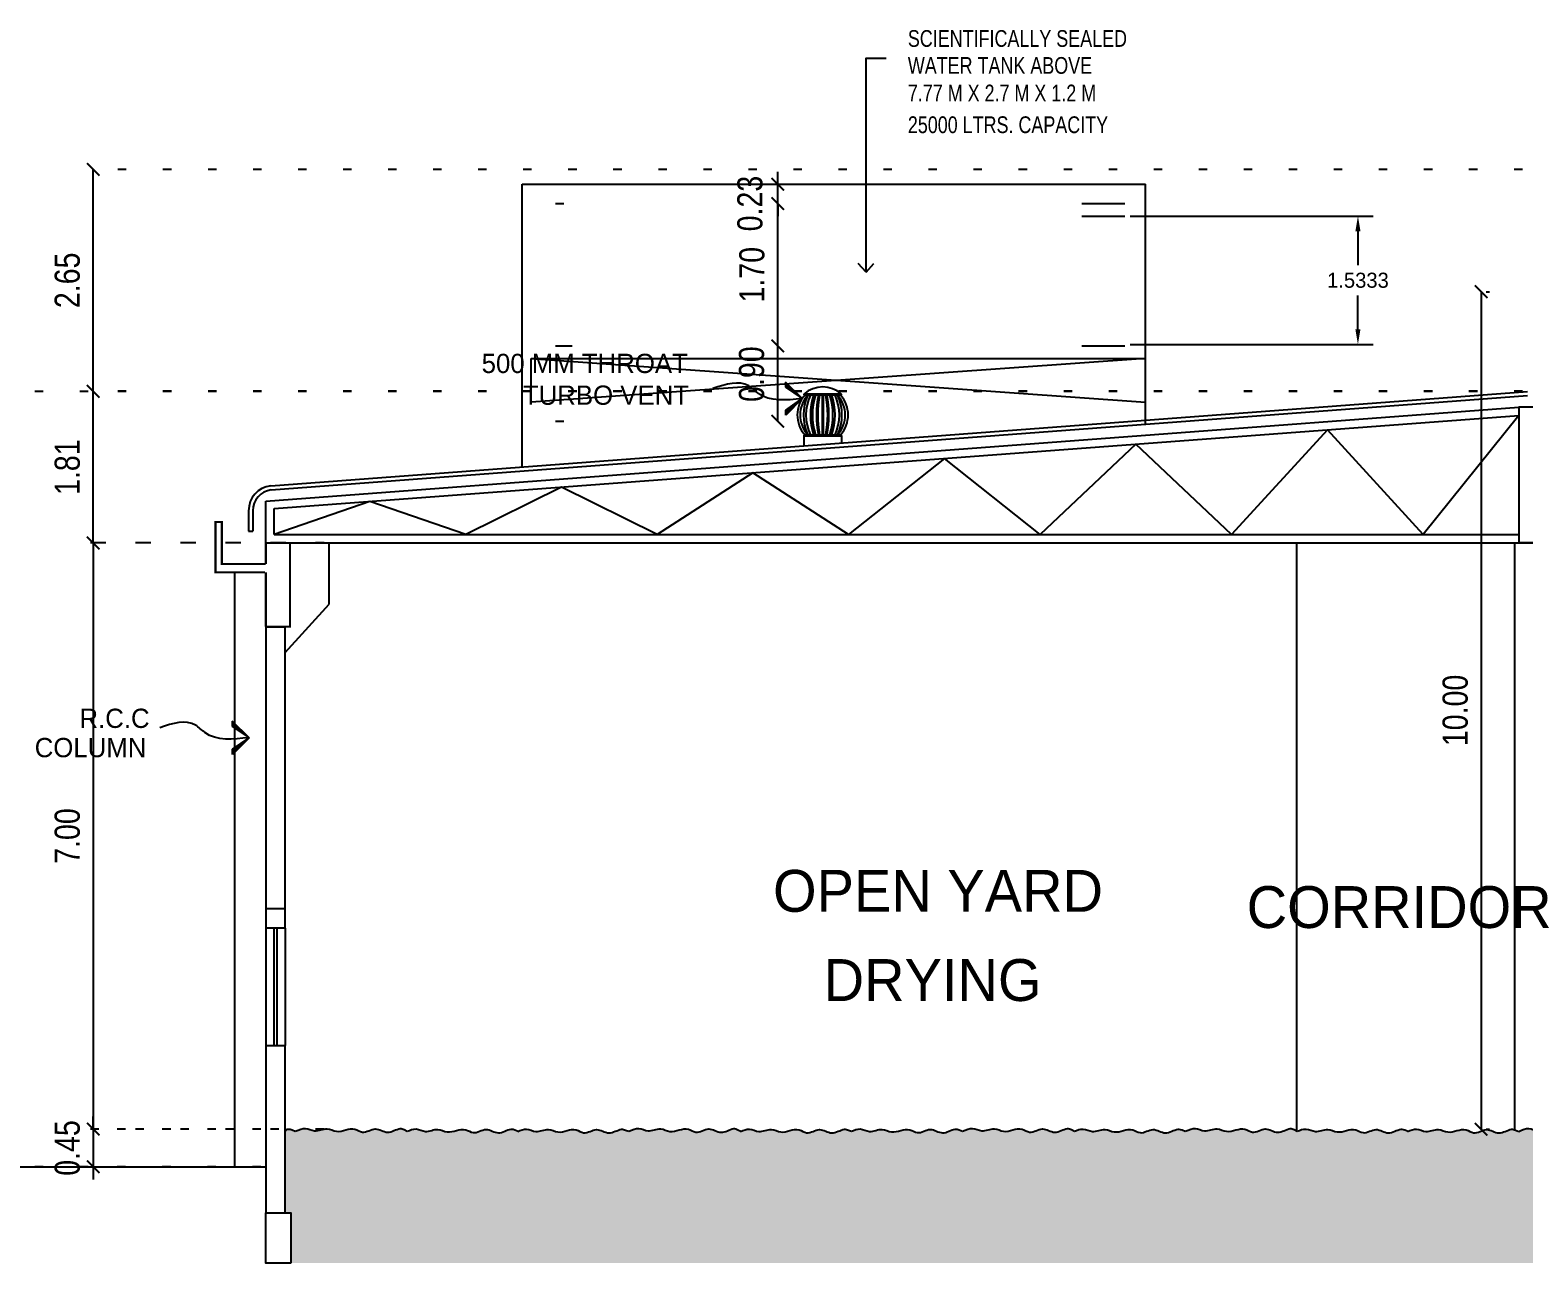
# Model space of a CAD drawing. Header units: metres. Extents: x 1422408 to 2267428, y 4130 to 80428.
# Drawn here: x 2267189.15 to 2267206.97, y 4288.99 to 4303.72 of the extents above; entities that cross this region are included whole.
import ezdxf

# ---------------------------------------------------------------- set-up
doc = ezdxf.new("R2010")
doc.units = ezdxf.units.M
doc.header["$LTSCALE"] = 3.5
doc.header["$MEASUREMENT"] = 0
doc.linetypes.add('DOT2', pattern=[0.125, 0, -0.125])
doc.linetypes.add('HIDDEN', pattern=[0.375, 0.25, -0.125])
doc.layers.get('0').update_dxf_attribs({"linetype": 'CONTINUOUS'})
doc.layers.get('DEFPOINTS').update_dxf_attribs({"linetype": 'CONTINUOUS'})
for name, color, linetype in [('ar', 12, 'CONTINUOUS'), ('BLK_1_ROOF_WATER_TANK_HT', 235, 'CONTINUOUS'), ('COL', 2, 'CONTINUOUS'), ('ED', 30, 'CONTINUOUS'), ('GD', 12, 'CONTINUOUS'), ('HAT', 15, 'CONTINUOUS'), ('ID', 3, 'CONTINUOUS'), ('TEXT', 4, 'CONTINUOUS'), ('WALL', 125, 'CONTINUOUS'), ('WIN', 8, 'CONTINUOUS')]:
    doc.layers.add(name, color=color, linetype=linetype)
doc.styles.add('ID', font='GOTHIC.TTF', dxfattribs={"width": 0.85})
doc.styles.add('S2', font='GOTHIC.TTF')
doc.styles.add('USA TEXT', font='GOTHIC.TTF')
doc.dimstyles.new('1-100-ID', dxfattribs={"dimtxt": 0.3, "dimasz": 0.15, "dimexe": 0.1, "dimexo": 0.06, "dimgap": 0.15, "dimtad": 1, "dimzin": 3, "dimdsep": 46, "dimtxsty": 'ID', "dimblk": 'ARCHTICK', "dimcen": 0, "dimclrd": 252, "dimclre": 252, "dimclrt": 3, "dimadec": 0, "dimazin": 0, "dimtfac": 1, "dimtix": 1, "dimtmove": 2, "dimatfit": 3, "dimldrblk": 'OPEN90', "dimfxl": 0, "dimtolj": 1, "dimtzin": 0, "dimarcsym": 0})
doc.dimstyles.get("Standard").update_dxf_attribs({"dimtxt": 0.18, "dimasz": 0.18, "dimexe": 0.18, "dimexo": 0.0625, "dimgap": 0.09, "dimtad": 0, "dimtih": 1, "dimtoh": 1, "dimdec": 4, "dimzin": 0, "dimdsep": 46, "dimtxsty": 'Standard', "dimcen": 0.09, "dimadec": 0, "dimazin": 0, "dimtfac": 1, "dimtdec": 4, "dimtofl": 0, "dimtmove": 0, "dimatfit": 3, "dimfxl": 1, "dimtolj": 1, "dimtzin": 0, "dimarcsym": 0})

# ---------------------------------------------------------------- blocks, each defined once
blk = doc.blocks.new('ar')
at = {"layer": 'ar'}
for points in [[(-239, 355), (-350, 356), (0, 0)], [(356, 350), (245, 351), (0, 0)]]:
    blk.add_hatch(color=205, dxfattribs=at).paths.add_polyline_path(points)
at = {"layer": 'ar', "color": 205}
for p, q in [((0, 0), (-350, 356)), ((-350, 356), (-239, 355)), ((-239, 355), (0, 0)), ((245, 351), (0, 0)), ((0, 0), (356, 350)), ((356, 350), (245, 351))]:
    blk.add_line(p, q, dxfattribs=at)
blk = doc.blocks.new('_ArchTick')
at = {"color": 0, "linetype": 'ByBlock', "const_width": 0.15}
blk.add_lwpolyline([(-0.5, -0.5), (0.5, 0.5)], dxfattribs=at)
blk = doc.blocks.new('*D216')
at = {"layer": 'DEFPOINTS', "color": 0, "transparency": 16777216}
for p in [(2267189.907, 4299.405), (2267207.025, 4299.405), (2267192.267, 4297.595)]:
    blk.add_point(p, dxfattribs=at)
at = {"layer": 'ED', "color": 252, "linetype": 'DOT2', "lineweight": -2, "transparency": 16777216}
for p, q in [((2267206.965, 4299.405), (2267189.807, 4299.405)), ((2267192.207, 4297.595), (2267189.807, 4297.595))]:
    blk.add_line(p, q, dxfattribs=at)
at = {"layer": 'ED', "color": 252, "lineweight": -2, "transparency": 16777216}
blk.add_line((2267189.907, 4297.595), (2267189.907, 4299.405), dxfattribs=at)
at = {"layer": 'ED', "color": 252, "lineweight": -2, "transparency": 16777216, "xscale": 0.15, "yscale": 0.15, "zscale": 0.15}
for p, rotation in [((2267189.907, 4299.405), 90), ((2267189.907, 4297.595), 270)]:
    blk.add_blockref('_ArchTick', p, dxfattribs=dict(at, rotation=rotation))
at = {"layer": 'ED', "color": 3, "transparency": 16777216, "insert": (2267189.599, 4298.5), "char_height": 0.3, "attachment_point": 5, "rotation": 90, "style": 'ID'}
blk.add_mtext('\\A1;1.81', dxfattribs=at)
blk = doc.blocks.new('_Open90')
at = {"color": 0, "linetype": 'ByBlock', "lineweight": -2}
for p, q in [((0, 0), (-1, 0)), ((-0.5, 0.5), (0, 0)), ((0, 0), (-0.5, -0.5))]:
    blk.add_line(p, q, dxfattribs=at)
blk = doc.blocks.new('*D217')
at = {"layer": 'DEFPOINTS', "color": 0, "transparency": 16777216}
for p in [(2267189.907, 4299.405), (2267187.967, 4290.145), (2267189.907, 4290.145)]:
    blk.add_point(p, dxfattribs=at)
at = {"layer": 'ED', "color": 252, "linetype": 'DOT2', "lineweight": -2, "transparency": 16777216}
for p, q in [((2267189.847, 4299.405), (2267187.867, 4299.405)), ((2267189.847, 4290.145), (2267187.867, 4290.145))]:
    blk.add_line(p, q, dxfattribs=at)
at = {"layer": 'ED', "color": 252, "lineweight": -2, "transparency": 16777216}
blk.add_line((2267187.967, 4299.405), (2267187.967, 4290.145), dxfattribs=at)
at = {"layer": 'ED', "color": 252, "lineweight": -2, "transparency": 16777216, "xscale": 0.15, "yscale": 0.15, "zscale": 0.15}
for p, rotation in [((2267187.967, 4299.405), 90), ((2267187.967, 4290.145), 270)]:
    blk.add_blockref('_ArchTick', p, dxfattribs=dict(at, rotation=rotation))
at = {"layer": 'ED', "color": 3, "transparency": 16777216, "insert": (2267187.66, 4294.775), "char_height": 0.3, "attachment_point": 5, "rotation": 90, "style": 'ID'}
blk.add_mtext('\\A1;9.26', dxfattribs=at)
blk = doc.blocks.new('*D212')
at = {"layer": 'DEFPOINTS', "color": 0, "transparency": 16777216}
for p in [(2267189.907, 4302.056), (2267207.025, 4302.056), (2267207.025, 4299.406)]:
    blk.add_point(p, dxfattribs=at)
at = {"layer": 'ED', "color": 252, "linetype": 'DOT2', "lineweight": -2, "transparency": 16777216}
for p, q in [((2267206.965, 4302.056), (2267189.807, 4302.056)), ((2267206.965, 4299.406), (2267189.807, 4299.406))]:
    blk.add_line(p, q, dxfattribs=at)
at = {"layer": 'ED', "color": 252, "lineweight": -2, "transparency": 16777216}
blk.add_line((2267189.907, 4299.406), (2267189.907, 4302.056), dxfattribs=at)
at = {"layer": 'ED', "color": 252, "lineweight": -2, "transparency": 16777216, "xscale": 0.15, "yscale": 0.15, "zscale": 0.15}
for p, rotation in [((2267189.907, 4302.056), 90), ((2267189.907, 4299.406), 270)]:
    blk.add_blockref('_ArchTick', p, dxfattribs=dict(at, rotation=rotation))
at = {"layer": 'ED', "color": 3, "transparency": 16777216, "insert": (2267189.599, 4300.731), "char_height": 0.3, "attachment_point": 5, "rotation": 90, "style": 'ID'}
blk.add_mtext('\\A1;2.65', dxfattribs=at)
blk = doc.blocks.new('*D213')
at = {"layer": 'DEFPOINTS', "color": 0, "transparency": 16777216}
for p in [(2267192.722, 4297.595), (2267189.907, 4290.595), (2267192.722, 4290.595)]:
    blk.add_point(p, dxfattribs=at)
at = {"layer": 'ED', "color": 252, "linetype": 'DOT2', "lineweight": -2, "transparency": 16777216}
for p, q in [((2267192.662, 4297.595), (2267189.807, 4297.595)), ((2267192.662, 4290.595), (2267189.807, 4290.595))]:
    blk.add_line(p, q, dxfattribs=at)
at = {"layer": 'ED', "color": 252, "lineweight": -2, "transparency": 16777216}
blk.add_line((2267189.907, 4297.595), (2267189.907, 4290.595), dxfattribs=at)
at = {"layer": 'ED', "color": 252, "lineweight": -2, "transparency": 16777216, "xscale": 0.15, "yscale": 0.15, "zscale": 0.15}
for p, rotation in [((2267189.907, 4297.595), 90), ((2267189.907, 4290.595), 270)]:
    blk.add_blockref('_ArchTick', p, dxfattribs=dict(at, rotation=rotation))
at = {"layer": 'ED', "color": 3, "transparency": 16777216, "insert": (2267189.599, 4294.095), "char_height": 0.3, "attachment_point": 5, "rotation": 90, "style": 'ID'}
blk.add_mtext('\\A1;7.00', dxfattribs=at)
blk = doc.blocks.new('*D214')
at = {"layer": 'DEFPOINTS', "color": 0, "transparency": 16777216}
for p in [(2267191.967, 4290.595), (2267189.907, 4290.145), (2267191.967, 4290.145)]:
    blk.add_point(p, dxfattribs=at)
at = {"layer": 'ED', "color": 252, "linetype": 'DOT2', "lineweight": -2, "transparency": 16777216}
for p, q in [((2267191.907, 4290.595), (2267189.807, 4290.595)), ((2267191.907, 4290.145), (2267189.807, 4290.145))]:
    blk.add_line(p, q, dxfattribs=at)
at = {"layer": 'ED', "color": 252, "lineweight": -2, "transparency": 16777216}
for p, q in [((2267189.907, 4290.595), (2267189.907, 4290.745)), ((2267189.907, 4290.595), (2267189.907, 4290.145)), ((2267189.907, 4290.145), (2267189.907, 4289.995))]:
    blk.add_line(p, q, dxfattribs=at)
at = {"layer": 'ED', "color": 252, "lineweight": -2, "transparency": 16777216, "xscale": 0.15, "yscale": 0.15, "zscale": 0.15}
for p, rotation in [((2267189.907, 4290.595), 270), ((2267189.907, 4290.145), 90)]:
    blk.add_blockref('_ArchTick', p, dxfattribs=dict(at, rotation=rotation))
at = {"layer": 'ED', "color": 3, "transparency": 16777216, "insert": (2267189.599, 4290.37), "char_height": 0.3, "attachment_point": 5, "rotation": 90, "style": 'ID'}
blk.add_mtext('\\A1;0.45', dxfattribs=at)
blk = doc.blocks.new('*D215')
at = {"layer": 'DEFPOINTS', "color": 0, "transparency": 16777216}
for p in [(2267206.472, 4300.595), (2267206.472, 4290.595), (2267206.472, 4290.595)]:
    blk.add_point(p, dxfattribs=at)
at = {"layer": 'ED', "color": 252, "lineweight": -2, "transparency": 16777216}
blk.add_line((2267206.472, 4300.595), (2267206.472, 4290.595), dxfattribs=at)
at = {"layer": 'ED', "color": 252, "linetype": 'DOT2', "lineweight": -2, "transparency": 16777216}
for p, q in [((2267206.532, 4300.595), (2267206.572, 4300.595)), ((2267206.532, 4290.595), (2267206.572, 4290.595))]:
    blk.add_line(p, q, dxfattribs=at)
at = {"layer": 'ED', "color": 252, "lineweight": -2, "transparency": 16777216, "xscale": 0.15, "yscale": 0.15, "zscale": 0.15}
for p, rotation in [((2267206.472, 4300.595), 90), ((2267206.472, 4290.595), 270)]:
    blk.add_blockref('_ArchTick', p, dxfattribs=dict(at, rotation=rotation))
at = {"layer": 'ED', "color": 3, "transparency": 16777216, "insert": (2267206.164, 4295.595), "char_height": 0.3, "attachment_point": 5, "rotation": 90, "style": 'ID'}
blk.add_mtext('\\A1;10.00', dxfattribs=at)
blk = doc.blocks.new('*D354')
at = {"layer": 'DEFPOINTS', "color": 0, "ltscale": 400, "transparency": 16777216}
for p in [(2267195.365, 4299.948), (2267198.078, 4299.948), (2267195.365, 4299.048)]:
    blk.add_point(p, dxfattribs=at)
at = {"layer": 'ID', "color": 252, "linetype": 'DOT2', "lineweight": -2, "ltscale": 400, "transparency": 16777216}
for p, q in [((2267195.425, 4299.948), (2267198.178, 4299.948)), ((2267195.425, 4299.048), (2267198.178, 4299.048))]:
    blk.add_line(p, q, dxfattribs=at)
at = {"layer": 'ID', "color": 252, "lineweight": -2, "ltscale": 400, "transparency": 16777216}
blk.add_line((2267198.078, 4299.048), (2267198.078, 4299.948), dxfattribs=at)
at = {"layer": 'ID', "color": 252, "lineweight": -2, "ltscale": 400, "transparency": 16777216, "xscale": 0.15, "yscale": 0.15, "zscale": 0.15}
for p, rotation in [((2267198.078, 4299.948), 90), ((2267198.078, 4299.048), 270)]:
    blk.add_blockref('_ArchTick', p, dxfattribs=dict(at, rotation=rotation))
at = {"layer": 'ID', "color": 3, "ltscale": 400, "transparency": 16777216, "insert": (2267197.766, 4299.611), "char_height": 0.3, "attachment_point": 5, "rotation": 90, "style": 'ID'}
blk.add_mtext('\\A1;0.90', dxfattribs=at)
blk = doc.blocks.new('*D355')
at = {"layer": 'DEFPOINTS', "color": 0, "ltscale": 400, "transparency": 16777216}
for p in [(2267195.365, 4301.648), (2267198.078, 4301.648), (2267195.465, 4299.948)]:
    blk.add_point(p, dxfattribs=at)
at = {"layer": 'ID', "color": 252, "linetype": 'DOT2', "lineweight": -2, "ltscale": 400, "transparency": 16777216}
for p, q in [((2267195.425, 4301.648), (2267198.178, 4301.648)), ((2267195.525, 4299.948), (2267198.178, 4299.948))]:
    blk.add_line(p, q, dxfattribs=at)
at = {"layer": 'ID', "color": 252, "lineweight": -2, "ltscale": 400, "transparency": 16777216}
blk.add_line((2267198.078, 4299.948), (2267198.078, 4301.648), dxfattribs=at)
at = {"layer": 'ID', "color": 252, "lineweight": -2, "ltscale": 400, "transparency": 16777216, "xscale": 0.15, "yscale": 0.15, "zscale": 0.15}
for p, rotation in [((2267198.078, 4301.648), 90), ((2267198.078, 4299.948), 270)]:
    blk.add_blockref('_ArchTick', p, dxfattribs=dict(at, rotation=rotation))
at = {"layer": 'ID', "color": 3, "ltscale": 400, "transparency": 16777216, "insert": (2267197.77, 4300.798), "char_height": 0.3, "attachment_point": 5, "rotation": 90, "style": 'ID'}
blk.add_mtext('\\A1;1.70', dxfattribs=at)
blk = doc.blocks.new('*D356')
at = {"layer": 'DEFPOINTS', "color": 0, "ltscale": 400, "transparency": 16777216}
for p in [(2267195.365, 4301.878), (2267198.078, 4301.878), (2267195.365, 4301.648)]:
    blk.add_point(p, dxfattribs=at)
at = {"layer": 'ID', "color": 252, "lineweight": -2, "ltscale": 400, "transparency": 16777216}
for p, q in [((2267198.078, 4301.878), (2267198.078, 4302.028)), ((2267198.078, 4301.648), (2267198.078, 4301.878)), ((2267198.078, 4301.648), (2267198.078, 4301.498))]:
    blk.add_line(p, q, dxfattribs=at)
at = {"layer": 'ID', "color": 252, "linetype": 'DOT2', "lineweight": -2, "ltscale": 400, "transparency": 16777216}
for p, q in [((2267195.425, 4301.878), (2267198.178, 4301.878)), ((2267195.425, 4301.648), (2267198.178, 4301.648))]:
    blk.add_line(p, q, dxfattribs=at)
at = {"layer": 'ID', "color": 252, "lineweight": -2, "ltscale": 400, "transparency": 16777216, "xscale": 0.15, "yscale": 0.15, "zscale": 0.15}
for p, rotation in [((2267198.078, 4301.878), 270), ((2267198.078, 4301.648), 90)]:
    blk.add_blockref('_ArchTick', p, dxfattribs=dict(at, rotation=rotation))
at = {"layer": 'ID', "color": 3, "ltscale": 400, "transparency": 16777216, "insert": (2267197.747, 4301.648), "char_height": 0.3, "attachment_point": 5, "rotation": 90, "style": 'ID'}
blk.add_mtext('\\A1;0.23', dxfattribs=at)
blk = doc.blocks.new('*D357')
at = {"layer": 'BLK_1_ROOF_WATER_TANK_HT', "color": 0, "lineweight": -2, "transparency": 16777216}
for p, q in [((2267202.284, 4301.498), (2267205.182, 4301.498)), ((2267205.002, 4301.318), (2267205.002, 4300.911)), ((2267205.002, 4300.145), (2267205.002, 4300.551)), ((2267202.284, 4299.965), (2267205.182, 4299.965))]:
    blk.add_line(p, q, dxfattribs=at)
at = {"layer": 'BLK_1_ROOF_WATER_TANK_HT', "color": 0, "transparency": 16777216}
for points in [[(2267204.972, 4301.318), (2267205.032, 4301.318), (2267205.002, 4301.498)], [(2267204.972, 4300.145), (2267205.032, 4300.145), (2267205.002, 4299.965)]]:
    blk.add_solid(points, dxfattribs=at)
at = {"layer": 'DEFPOINTS', "color": 0, "transparency": 16777216}
for p in [(2267202.221, 4301.498), (2267205.002, 4301.498), (2267202.221, 4299.965)]:
    blk.add_point(p, dxfattribs=at)
at = {"layer": 'BLK_1_ROOF_WATER_TANK_HT', "color": 0, "transparency": 16777216, "insert": (2267205.002, 4300.731), "char_height": 0.18, "attachment_point": 5}
blk.add_mtext('\\A1;1.5333', dxfattribs=at)

msp = doc.modelspace()

# ---------------------------------------------------------------- hatches: boundary and pattern name
at = {"layer": 'HAT'}
h = msp.add_hatch(dxfattribs=at)
h.set_pattern_fill('AR-SAND', color=256, scale=0.15, style=0)
h.set_pattern_definition([(37.5, (2261445.89433, 1765.4592), (-0.009449004, 0.289023565), [0, -0.228, 0, -0.255, 0, -0.24375]), (7.5, (2261445.89433, 1765.4592), (0.265466506, 0.42332191), [0, -0.123, 0, -0.2055, 0, -0.07875]), (327.5, (2261445.70983, 1765.4592), (0.467121279, 0.000848858), [0, -0.075, 0, -0.27, 0, -0.3525]), (317.5, (2261445.70983, 1765.4592), (0.45091899, 0.131651335), [0, -0.0375, 0, -0.177, 0, -0.2025])])
edge = h.paths.add_edge_path()
edge.add_spline(control_points=[(2267213.32547, 4290.55062), (2267213.27733, 4290.5531), (2267213.17858, 4290.63091), (2267213.04627, 4290.52032), (2267212.89791, 4290.63026), (2267212.75116, 4290.52391), (2267212.5952, 4290.61812), (2267212.46887, 4290.54036), (2267212.34667, 4290.61561), (2267212.27475, 4290.58282), (2267212.23925, 4290.56905)], knot_values=[0, 0, 0, 0, 5.80320382, 11.95612259, 15.55375464, 24.23161998, 28.66485383, 34.62809474, 39.03090629, 43.32409747, 43.32409747, 43.32409747, 43.32409747], degree=3, periodic=0)
edge.add_spline(control_points=[(2267212.24024, 4290.56958), (2267212.18151, 4290.60296), (2267212.11892, 4290.60388), (2267212.00704, 4290.51894), (2267211.85764, 4290.6387), (2267211.7245, 4290.52741), (2267211.57614, 4290.63736), (2267211.4294, 4290.53101), (2267211.27343, 4290.62521), (2267211.14711, 4290.54745), (2267211.02491, 4290.62271), (2267210.95299, 4290.58992), (2267210.90315, 4290.56958)], knot_values=[0, 0, 0, 0, 1.4771223, 7.51787974, 13.41813354, 19.57105231, 23.16868436, 31.8465497, 36.27978356, 42.24302446, 46.64583601, 50.93902719, 50.93902719, 50.93902719, 50.93902719], degree=3, periodic=0)
edge.add_spline(control_points=[(2267210.90315, 4290.56958), (2267210.84215, 4290.59587), (2267210.77957, 4290.59679), (2267210.66769, 4290.51185), (2267210.51829, 4290.6316), (2267210.38515, 4290.52032), (2267210.23679, 4290.63026), (2267210.09005, 4290.52391), (2267209.93408, 4290.61812), (2267209.80776, 4290.54036), (2267209.68556, 4290.61561), (2267209.61364, 4290.58282), (2267209.57813, 4290.56905)], knot_values=[0, 0, 0, 0, 1.4771223, 7.51787974, 13.41813354, 19.57105231, 23.16868436, 31.8465497, 36.27978356, 42.24302446, 46.64583601, 50.93902719, 50.93902719, 50.93902719, 50.93902719], degree=3, periodic=0)
edge.add_spline(control_points=[(2267209.57931, 4290.56852), (2267209.57892, 4290.5687), (2267209.57852, 4290.56887), (2267209.57813, 4290.56905)], knot_values=[50.9291004, 50.9291004, 50.9291004, 50.9291004, 50.93902719, 50.93902719, 50.93902719, 50.93902719], degree=3, periodic=0)
edge.add_spline(control_points=[(2267209.57813, 4290.56905), (2267209.52042, 4290.59481), (2267209.45791, 4290.59567), (2267209.34612, 4290.51079), (2267209.19672, 4290.63054), (2267209.06358, 4290.51926), (2267208.91522, 4290.6292), (2267208.76848, 4290.52285), (2267208.61251, 4290.61706), (2267208.48619, 4290.5393), (2267208.36398, 4290.61455), (2267208.29206, 4290.58176), (2267208.25656, 4290.56799)], knot_values=[0, 0, 0, 0, 1.4671955, 7.50795294, 13.40820674, 19.56112551, 23.15875756, 31.8366229, 36.26985676, 42.23309766, 46.63590921, 50.9291004, 50.9291004, 50.9291004, 50.9291004], degree=3, periodic=0)
edge.add_spline(control_points=[(2267208.25755, 4290.56852), (2267208.19882, 4290.6019), (2267208.13623, 4290.60282), (2267208.02435, 4290.51788), (2267207.87495, 4290.63764), (2267207.74182, 4290.52635), (2267207.6133, 4290.62159), (2267207.52858, 4290.58344), (2267207.47556, 4290.57209)], knot_values=[21.55769745, 21.55769745, 21.55769745, 21.55769745, 23.03481975, 29.07557719, 34.97583099, 41.12874976, 44.72638181, 50.93902719, 50.93902719, 50.93902719, 50.93902719], degree=3, periodic=0)
edge.add_spline(control_points=[(2267207.47556, 4290.57209), (2267207.45452, 4290.56759), (2267207.39591, 4290.56063), (2267207.29075, 4290.62415), (2267207.16442, 4290.54639), (2267207.04222, 4290.62165), (2267206.9703, 4290.58886), (2267206.92047, 4290.56852)], knot_values=[0, 0, 0, 0, 2.46521995, 6.89845381, 12.86169472, 17.26450627, 21.55769745, 21.55769745, 21.55769745, 21.55769745], degree=3, periodic=0)
edge.add_spline(control_points=[(2267206.92047, 4290.56852), (2267206.8989, 4290.57781), (2267206.88343, 4290.58384), (2267206.87188, 4290.58768)], knot_values=[50.41689346, 50.41689346, 50.41689346, 50.41689346, 50.93902719, 50.93902719, 50.93902719, 50.93902719], degree=3, periodic=0)
edge.add_spline(control_points=[(2267206.87188, 4290.58768), (2267206.85077, 4290.5947), (2267206.79253, 4290.59242), (2267206.685, 4290.51079), (2267206.5356, 4290.63054), (2267206.40246, 4290.51926), (2267206.2541, 4290.6292), (2267206.10736, 4290.52285), (2267205.95139, 4290.61706), (2267205.82507, 4290.5393), (2267205.70287, 4290.61455), (2267205.63095, 4290.58176), (2267205.59544, 4290.56799)], knot_values=[0, 0, 0, 0, 0.95498857, 6.995746, 12.8959998, 19.04891858, 22.64655063, 31.32441596, 35.75764982, 41.72089072, 46.12370227, 50.41689346, 50.41689346, 50.41689346, 50.41689346], degree=3, periodic=0)
edge.add_spline(control_points=[(2267205.59953, 4290.56958), (2267205.5408, 4290.59587), (2267205.47822, 4290.59679), (2267205.36634, 4290.51185), (2267205.21694, 4290.6316), (2267205.0838, 4290.52032), (2267204.93544, 4290.63026), (2267204.7887, 4290.52391), (2267204.63273, 4290.61812), (2267204.50641, 4290.54036), (2267204.3842, 4290.61561), (2267204.31229, 4290.58282), (2267204.27678, 4290.56905)], knot_values=[0, 0, 0, 0, 1.4771223, 7.51787974, 13.41813354, 19.57105231, 23.16868436, 31.8465497, 36.27978356, 42.24302446, 46.64583601, 50.93902719, 50.93902719, 50.93902719, 50.93902719], degree=3, periodic=0)
edge.add_line((2267204.27035, 4290.56657), (2267204.27035, 4290.57376))
edge.add_spline(control_points=[(2267204.27035, 4290.57376), (2267204.21797, 4290.60297), (2267204.15592, 4290.60348), (2267204.04458, 4290.51894), (2267203.89517, 4290.6387), (2267203.76204, 4290.52741), (2267203.61367, 4290.63736), (2267203.46693, 4290.53101), (2267203.31097, 4290.62521), (2267203.18464, 4290.54745), (2267203.06244, 4290.62271), (2267202.99052, 4290.58992), (2267202.94069, 4290.56958)], knot_values=[0, 0, 0, 0, 1.41272715, 7.45348459, 13.35373839, 19.50665716, 23.10428921, 31.78215454, 36.2153884, 42.17862931, 46.58144085, 50.87463204, 50.87463204, 50.87463204, 50.87463204], degree=3, periodic=0)
edge.add_spline(control_points=[(2267202.94069, 4290.56958), (2267202.87969, 4290.59587), (2267202.8171, 4290.59679), (2267202.70522, 4290.51185), (2267202.55582, 4290.6316), (2267202.42269, 4290.52032), (2267202.27432, 4290.63026), (2267202.12758, 4290.52391), (2267201.97162, 4290.61812), (2267201.84529, 4290.54036), (2267201.72309, 4290.61561), (2267201.65117, 4290.58282), (2267201.61567, 4290.56905)], knot_values=[0, 0, 0, 0, 1.4771223, 7.51787974, 13.41813354, 19.57105231, 23.16868436, 31.8465497, 36.27978356, 42.24302446, 46.64583601, 50.93902719, 50.93902719, 50.93902719, 50.93902719], degree=3, periodic=0)
edge.add_spline(control_points=[(2267201.61803, 4290.57012), (2267201.5593, 4290.60349), (2267201.49671, 4290.60442), (2267201.38484, 4290.51948), (2267201.23543, 4290.63923), (2267201.1023, 4290.52795), (2267200.95393, 4290.63789), (2267200.80719, 4290.53154), (2267200.65123, 4290.62574), (2267200.5249, 4290.54799), (2267200.4027, 4290.62324), (2267200.33078, 4290.59045), (2267200.28095, 4290.57012)], knot_values=[0, 0, 0, 0, 1.4771223, 7.51787974, 13.41813354, 19.57105231, 23.16868436, 31.8465497, 36.27978356, 42.24302446, 46.64583601, 50.93902719, 50.93902719, 50.93902719, 50.93902719], degree=3, periodic=0)
edge.add_spline(control_points=[(2267200.28095, 4290.57012), (2267200.21995, 4290.5964), (2267200.15736, 4290.59733), (2267200.04548, 4290.51238), (2267199.89608, 4290.63214), (2267199.76294, 4290.52085), (2267199.61458, 4290.6308), (2267199.46784, 4290.52445), (2267199.31188, 4290.61865), (2267199.18555, 4290.54089), (2267199.06335, 4290.61615), (2267198.99143, 4290.58336), (2267198.95593, 4290.56958)], knot_values=[0, 0, 0, 0, 1.4771223, 7.51787974, 13.41813354, 19.57105231, 23.16868436, 31.8465497, 36.27978356, 42.24302446, 46.64583601, 50.93902719, 50.93902719, 50.93902719, 50.93902719], degree=3, periodic=0)
edge.add_spline(control_points=[(2267198.9571, 4290.56906), (2267198.95671, 4290.56923), (2267198.95632, 4290.56941), (2267198.95593, 4290.56958)], knot_values=[50.9291004, 50.9291004, 50.9291004, 50.9291004, 50.93902719, 50.93902719, 50.93902719, 50.93902719], degree=3, periodic=0)
edge.add_spline(control_points=[(2267198.95593, 4290.56958), (2267198.89821, 4290.59534), (2267198.8357, 4290.5962), (2267198.72391, 4290.51132), (2267198.57451, 4290.63108), (2267198.44137, 4290.51979), (2267198.29301, 4290.62974), (2267198.14627, 4290.52339), (2267197.9903, 4290.61759), (2267197.86398, 4290.53983), (2267197.74177, 4290.61509), (2267197.66986, 4290.5823), (2267197.63435, 4290.56852)], knot_values=[0, 0, 0, 0, 1.4671955, 7.50795294, 13.40820674, 19.56112551, 23.15875756, 31.8366229, 36.26985676, 42.23309766, 46.63590921, 50.9291004, 50.9291004, 50.9291004, 50.9291004], degree=3, periodic=0)
edge.add_spline(control_points=[(2267197.63534, 4290.56906), (2267197.57661, 4290.60243), (2267197.51402, 4290.60336), (2267197.40215, 4290.51841), (2267197.25274, 4290.63817), (2267197.11961, 4290.52688), (2267196.97125, 4290.63683), (2267196.8245, 4290.53048), (2267196.66854, 4290.62468), (2267196.54221, 4290.54692), (2267196.42001, 4290.62218), (2267196.34809, 4290.58939), (2267196.29826, 4290.56906)], knot_values=[0, 0, 0, 0, 1.4771223, 7.51787974, 13.41813354, 19.57105231, 23.16868436, 31.8465497, 36.27978356, 42.24302446, 46.64583601, 50.93902719, 50.93902719, 50.93902719, 50.93902719], degree=3, periodic=0)
edge.add_spline(control_points=[(2267196.29826, 4290.56906), (2267196.23726, 4290.59534), (2267196.17467, 4290.59626), (2267196.0628, 4290.51132), (2267195.91339, 4290.63108), (2267195.78026, 4290.51979), (2267195.63189, 4290.62974), (2267195.48515, 4290.52339), (2267195.32919, 4290.61759), (2267195.20286, 4290.53983), (2267195.08066, 4290.61509), (2267195.00874, 4290.5823), (2267194.97324, 4290.56852)], knot_values=[0, 0, 0, 0, 1.4771223, 7.51787974, 13.41813354, 19.57105231, 23.16868436, 31.8465497, 36.27978356, 42.24302446, 46.64583601, 50.93902719, 50.93902719, 50.93902719, 50.93902719], degree=3, periodic=0)
edge.add_spline(control_points=[(2267194.97732, 4290.57012), (2267194.9186, 4290.5964), (2267194.85601, 4290.59733), (2267194.74413, 4290.51238), (2267194.59473, 4290.63214), (2267194.46159, 4290.52085), (2267194.31323, 4290.6308), (2267194.16649, 4290.52445), (2267194.01052, 4290.61865), (2267193.8842, 4290.54089), (2267193.762, 4290.61615), (2267193.69008, 4290.58336), (2267193.65457, 4290.56958)], knot_values=[0, 0, 0, 0, 1.4771223, 7.51787974, 13.41813354, 19.57105231, 23.16868436, 31.8465497, 36.27978356, 42.24302446, 46.64583601, 50.93902719, 50.93902719, 50.93902719, 50.93902719], degree=3, periodic=0)
edge.add_spline(control_points=[(2267193.65556, 4290.57012), (2267193.59683, 4290.60349), (2267193.53425, 4290.60442), (2267193.42237, 4290.51948), (2267193.27297, 4290.63923), (2267193.13983, 4290.52795), (2267192.99147, 4290.63789), (2267192.84473, 4290.53154), (2267192.68876, 4290.62574), (2267192.56244, 4290.54799), (2267192.44023, 4290.62324), (2267192.36832, 4290.59045), (2267192.31848, 4290.57012)], knot_values=[0, 0, 0, 0, 1.4771223, 7.51787974, 13.41813354, 19.57105231, 23.16868436, 31.8465497, 36.27978356, 42.24302446, 46.64583601, 50.93902719, 50.93902719, 50.93902719, 50.93902719], degree=3, periodic=0)
edge.add_spline(control_points=[(2267192.31848, 4290.57012), (2267192.25748, 4290.5964), (2267192.23328, 4290.59676), (2267192.20907, 4290.58986), (2267192.19716, 4290.56958)], knot_values=[48.03225606, 48.03225606, 48.03225606, 48.03225606, 49.50937836, 50.93902719, 50.93902719, 50.93902719, 50.93902719], degree=3, periodic=0)
edge.add_line((2267192.19716, 4290.56958), (2267192.19716, 4289.59458))
edge.add_line((2267192.19716, 4289.59458), (2267192.26716, 4289.59458))
edge.add_line((2267192.26716, 4289.59458), (2267192.26716, 4288.99458))
edge.add_line((2267192.26716, 4288.99458), (2267213.32547, 4288.99458))
edge.add_line((2267213.32547, 4288.99458), (2267213.32547, 4289.59458))
edge.add_line((2267213.32547, 4289.59458), (2267213.32547, 4290.55062))

# ---------------------------------------------------------------- linework, layer by layer
at = {"layer": 'COL'}
msp.add_lwpolyline([(2267192.26716, 4288.99458), (2267191.96716, 4288.99458), (2267191.96716, 4289.59458), (2267192.26716, 4289.59458)], close=True, dxfattribs=at)
at = {"layer": 'GD'}
for points in [[(2267198.37017, 4299.31961), (2267197.84413, 4299.38076), (2267197.73203, 4299.46947), (2267197.30401, 4299.43887)], [(2267191.76676, 4295.26965), (2267191.24072, 4295.3308), (2267191.12862, 4295.41951), (2267190.7006, 4295.38891)]]:
    msp.add_spline(points, degree=3, dxfattribs=at)
at = {"layer": 'WALL', "color": 250, "ltscale": 400}
for p, q in [((2267195.02544, 4301.87811), (2267202.46469, 4301.87811)), ((2267195.02544, 4298.50357), (2267195.02544, 4301.87811)), ((2267202.46469, 4299.01247), (2267202.46469, 4301.87811)), ((2267195.13469, 4299.79811), (2267202.46469, 4299.79811)), ((2267195.13469, 4299.27811), (2267195.13469, 4299.79811))]:
    msp.add_line(p, q, dxfattribs=at)
at = {"layer": 'WALL', "color": 250, "linetype": 'HIDDEN', "ltscale": 80}
for p, q in [((2267201.70472, 4301.64811), (2267202.22114, 4301.64811)), ((2267201.70472, 4301.49811), (2267202.22114, 4301.49811)), ((2267201.70472, 4299.94811), (2267202.22114, 4299.94811)), ((2267195.13469, 4299.79811), (2267202.46469, 4299.27811)), ((2267202.46469, 4299.79811), (2267195.13469, 4299.27811)), ((2267201.70472, 4299.79811), (2267202.22114, 4299.79811))]:
    msp.add_line(p, q, dxfattribs=at)
at = {"layer": 'WALL', "color": 250}
for p, q in [((2267192.0256, 4298.27807), (2267207.02466, 4299.40553)), ((2267192.03169, 4298.22845), (2267207.02466, 4299.35515)), ((2267198.83887, 4299.37328), (2267198.38887, 4299.37328)), ((2267198.38887, 4299.37328), (2267198.38887, 4299.36128)), ((2267198.83887, 4299.36128), (2267198.38887, 4299.36128)), ((2267198.60787, 4299.36128), (2267198.60787, 4298.88528)), ((2267198.61987, 4299.36128), (2267198.61987, 4298.88528)), ((2267198.83887, 4299.36128), (2267198.83887, 4299.37328)), ((2267191.96716, 4298.09458), (2267206.9227, 4299.21669)), ((2267192.06716, 4298.00611), (2267206.9227, 4299.11594)), ((2267198.38887, 4298.88528), (2267198.83887, 4298.88528)), ((2267198.38887, 4298.88528), (2267198.38887, 4298.87328)), ((2267198.38887, 4298.87328), (2267198.38887, 4298.75639)), ((2267198.38887, 4298.87328), (2267198.83887, 4298.87328)), ((2267198.83887, 4298.87328), (2267198.83887, 4298.88528)), ((2267198.83887, 4298.87328), (2267198.83887, 4298.79021)), ((2267191.96716, 4297.59458), (2267191.96716, 4298.09458)), ((2267191.76216, 4297.98031), (2267191.76216, 4297.73394)), ((2267191.81216, 4297.98031), (2267191.81216, 4297.73394)), ((2267192.06716, 4297.69458), (2267192.06716, 4298.00611)), ((2267191.76243, 4297.73394), (2267191.81243, 4297.73394)), ((2267191.96716, 4297.59458), (2267206.9227, 4297.59458)), ((2267192.06189, 4297.59458), (2267192.06189, 4297.59458)), ((2267192.06716, 4297.69458), (2267206.9227, 4297.69458)), ((2267192.72216, 4296.86206), (2267192.72216, 4297.59458)), ((2267191.59216, 4297.24458), (2267191.59216, 4290.14458)), ((2267192.19716, 4296.28706), (2267192.72216, 4296.86206))]:
    msp.add_line(p, q, dxfattribs=at)
at = {"layer": 'WALL', "color": 252}
for p, q in [((2267204.27035, 4297.59458), (2267204.27035, 4290.57376)), ((2267206.87188, 4297.59458), (2267206.87188, 4290.58768))]:
    msp.add_line(p, q, dxfattribs=at)
at = {"layer": 'WALL', "color": 56}
for p, q in [((2267221.55716, 4297.59458), (2267206.9227, 4297.59458)), ((2267206.9227, 4297.59458), (2267213.99125, 4297.59458))]:
    msp.add_line(p, q, dxfattribs=at)
at = {"layer": 'WALL'}
for p, q in [((2267191.96716, 4296.59458), (2267191.96716, 4292.99458)), ((2267191.96716, 4296.59458), (2267192.19716, 4296.59458)), ((2267192.19716, 4292.99458), (2267192.19716, 4296.59458)), ((2267192.19716, 4293.22458), (2267191.96716, 4293.22458)), ((2267192.19716, 4292.99458), (2267191.96716, 4292.99458)), ((2267191.96716, 4291.59458), (2267192.19716, 4291.59458)), ((2267191.96716, 4291.59458), (2267191.96716, 4289.59458)), ((2267192.19716, 4289.59458), (2267192.19716, 4291.59458)), ((2267184.8454, 4290.14458), (2267191.96716, 4290.14458))]:
    msp.add_line(p, q, dxfattribs=at)
at = {"layer": 'WALL', "color": 251, "ltscale": 400}
for points in [[(2267199.131, 4300.82798), (2267199.131, 4303.38272), (2267199.37216, 4303.38272)], [(2267199.131, 4300.82798), (2267199.03762, 4300.93258)], [(2267199.131, 4300.82798), (2267199.22437, 4300.93258)]]:
    msp.add_lwpolyline(points, dxfattribs=at)
at = {"layer": 'WALL', "color": 3}
msp.add_lwpolyline([(2267207.12662, 4297.59458), (2267207.12662, 4299.21669), (2267206.9227, 4299.21669), (2267206.9227, 4297.59458)], dxfattribs=at)
at = {"layer": 'WALL', "color": 250}
msp.add_lwpolyline([(2267206.9227, 4299.11594), (2267205.77996, 4297.69458), (2267204.63723, 4298.9452), (2267203.4945, 4297.69458), (2267202.35176, 4298.77445), (2267201.20903, 4297.69458), (2267200.0663, 4298.60371), (2267198.92356, 4297.69458), (2267197.78083, 4298.43297), (2267196.63809, 4297.69458), (2267195.49536, 4298.26223), (2267194.35263, 4297.69458), (2267193.20989, 4298.09148), (2267192.06716, 4297.69458)], dxfattribs=at)
at = {"layer": 'WALL', "color": 250, "const_width": 0.025}
for points in [[(2267191.96716, 4297.34458), (2267191.44216, 4297.34458), (2267191.44216, 4297.84458), (2267191.36716, 4297.84458), (2267191.36716, 4297.24458), (2267191.95716, 4297.24458)], [(2267191.96716, 4297.34458), (2267191.96716, 4297.59458), (2267192.25716, 4297.59458), (2267192.25716, 4296.59458), (2267192.06716, 4296.59458)], [(2267191.95716, 4296.59458), (2267192.25716, 4296.59458), (2267192.25716, 4297.24458)], [(2267191.96716, 4296.59458), (2267191.96716, 4297.24458)]]:
    msp.add_lwpolyline(points, dxfattribs=at)
at = {"layer": 'WALL', "color": 250}
for centre, radius, start, end in [((2267198.66154, 4299.12328), 0.35134, 137.35915, 222.64085), ((2267198.69609, 4299.12328), 0.35134, 137.35915, 222.64085), ((2267198.95072, 4299.12328), 0.56692, 155.177267, 204.822733), ((2267198.61387, 4299.11579), 0.34195, 48.853001, 131.146999), ((2267198.98121, 4299.12328), 0.56692, 155.177267, 204.822733), ((2267199.25918, 4299.12328), 0.79251, 162.523659, 197.476341), ((2267199.28356, 4299.12328), 0.79251, 162.523659, 197.476341), ((2267199.81791, 4299.12328), 1.27809, 169.267961, 190.732039), ((2267199.83214, 4299.12328), 1.27809, 169.267961, 190.732039), ((2267197.39559, 4299.12328), 1.27809, 349.267961, 10.732039), ((2267197.40982, 4299.12328), 1.27809, 349.267961, 10.732039), ((2267197.94417, 4299.12328), 0.79251, 342.523659, 17.476341), ((2267197.96856, 4299.12328), 0.79251, 342.523659, 17.476341), ((2267198.24652, 4299.12328), 0.56692, 335.177267, 24.822733), ((2267198.53164, 4299.12328), 0.35134, 317.35915, 42.64085), ((2267198.27701, 4299.12328), 0.56692, 335.177267, 24.822733), ((2267198.56619, 4299.12328), 0.35134, 317.35915, 42.64085), ((2267192.06216, 4297.98031), 0.3, 96.999988, 180), ((2267192.06216, 4297.98031), 0.25, 96.999988, 180)]:
    msp.add_arc(centre, radius, start, end, dxfattribs=at)
at = {"layer": 'WALL'}
for points, knots in [([(2267192.19716, 4290.56958), (2267192.20907, 4290.58986), (2267192.23328, 4290.59676), (2267192.25748, 4290.5964), (2267192.31848, 4290.57012)], [48.03225606, 48.03225606, 48.03225606, 48.03225606, 49.46190489, 50.93902719, 50.93902719, 50.93902719, 50.93902719]), ([(2267192.31848, 4290.57012), (2267192.36832, 4290.59045), (2267192.44023, 4290.62324), (2267192.56244, 4290.54799), (2267192.68876, 4290.62574), (2267192.84473, 4290.53154), (2267192.99147, 4290.63789), (2267193.13983, 4290.52795), (2267193.27297, 4290.63923), (2267193.42237, 4290.51948), (2267193.53425, 4290.60442), (2267193.59683, 4290.60349), (2267193.65556, 4290.57012)], [0, 0, 0, 0, 4.29319118, 8.69600273, 14.65924364, 19.0924775, 27.77034283, 31.36797488, 37.52089365, 43.42114745, 49.46190489, 50.93902719, 50.93902719, 50.93902719, 50.93902719]), ([(2267193.65457, 4290.56958), (2267193.69008, 4290.58336), (2267193.762, 4290.61615), (2267193.8842, 4290.54089), (2267194.01052, 4290.61865), (2267194.16649, 4290.52445), (2267194.31323, 4290.6308), (2267194.46159, 4290.52085), (2267194.59473, 4290.63214), (2267194.74413, 4290.51238), (2267194.85601, 4290.59733), (2267194.9186, 4290.5964), (2267194.97732, 4290.57012)], [0, 0, 0, 0, 4.29319118, 8.69600273, 14.65924364, 19.0924775, 27.77034283, 31.36797488, 37.52089365, 43.42114745, 49.46190489, 50.93902719, 50.93902719, 50.93902719, 50.93902719]), ([(2267194.97324, 4290.56852), (2267195.00874, 4290.5823), (2267195.08066, 4290.61509), (2267195.20286, 4290.53983), (2267195.32919, 4290.61759), (2267195.48515, 4290.52339), (2267195.63189, 4290.62974), (2267195.78026, 4290.51979), (2267195.91339, 4290.63108), (2267196.0628, 4290.51132), (2267196.17467, 4290.59626), (2267196.23726, 4290.59534), (2267196.29826, 4290.56906)], [0, 0, 0, 0, 4.29319118, 8.69600273, 14.65924364, 19.0924775, 27.77034283, 31.36797488, 37.52089365, 43.42114745, 49.46190489, 50.93902719, 50.93902719, 50.93902719, 50.93902719]), ([(2267196.29826, 4290.56906), (2267196.34809, 4290.58939), (2267196.42001, 4290.62218), (2267196.54221, 4290.54692), (2267196.66854, 4290.62468), (2267196.8245, 4290.53048), (2267196.97125, 4290.63683), (2267197.11961, 4290.52688), (2267197.25274, 4290.63817), (2267197.40215, 4290.51841), (2267197.51402, 4290.60336), (2267197.57661, 4290.60243), (2267197.63534, 4290.56906)], [0, 0, 0, 0, 4.29319118, 8.69600273, 14.65924364, 19.0924775, 27.77034283, 31.36797488, 37.52089365, 43.42114745, 49.46190489, 50.93902719, 50.93902719, 50.93902719, 50.93902719]), ([(2267197.63435, 4290.56852), (2267197.66986, 4290.5823), (2267197.74177, 4290.61509), (2267197.86398, 4290.53983), (2267197.9903, 4290.61759), (2267198.14627, 4290.52339), (2267198.29301, 4290.62974), (2267198.44137, 4290.51979), (2267198.57451, 4290.63108), (2267198.72391, 4290.51132), (2267198.83579, 4290.59626), (2267198.89837, 4290.59534), (2267198.9571, 4290.56906)], [0, 0, 0, 0, 4.29319118, 8.69600273, 14.65924364, 19.0924775, 27.77034283, 31.36797488, 37.52089365, 43.42114745, 49.46190489, 50.93902719, 50.93902719, 50.93902719, 50.93902719]), ([(2267198.95593, 4290.56958), (2267198.99143, 4290.58336), (2267199.06335, 4290.61615), (2267199.18555, 4290.54089), (2267199.31188, 4290.61865), (2267199.46784, 4290.52445), (2267199.61458, 4290.6308), (2267199.76294, 4290.52085), (2267199.89608, 4290.63214), (2267200.04548, 4290.51238), (2267200.15736, 4290.59733), (2267200.21995, 4290.5964), (2267200.28095, 4290.57012)], [0, 0, 0, 0, 4.29319118, 8.69600273, 14.65924364, 19.0924775, 27.77034283, 31.36797488, 37.52089365, 43.42114745, 49.46190489, 50.93902719, 50.93902719, 50.93902719, 50.93902719]), ([(2267200.28095, 4290.57012), (2267200.33078, 4290.59045), (2267200.4027, 4290.62324), (2267200.5249, 4290.54799), (2267200.65123, 4290.62574), (2267200.80719, 4290.53154), (2267200.95393, 4290.63789), (2267201.1023, 4290.52795), (2267201.23543, 4290.63923), (2267201.38484, 4290.51948), (2267201.49671, 4290.60442), (2267201.5593, 4290.60349), (2267201.61816, 4290.57002)], [0, 0, 0, 0, 4.29319118, 8.69600273, 14.65924364, 19.0924775, 27.77034283, 31.36797488, 37.52089365, 43.42114745, 49.46190489, 50.93902719, 50.93902719, 50.93902719, 50.93902719]), ([(2267201.61816, 4290.57002), (2267201.65117, 4290.58282), (2267201.72309, 4290.61561), (2267201.84529, 4290.54036), (2267201.97162, 4290.61812), (2267202.12758, 4290.52391), (2267202.27432, 4290.63026), (2267202.42269, 4290.52032), (2267202.55582, 4290.6316), (2267202.70522, 4290.51185), (2267202.8171, 4290.59679), (2267202.87969, 4290.59587), (2267202.94069, 4290.56958)], [0, 0, 0, 0, 4.29319118, 8.69600273, 14.65924364, 19.0924775, 27.77034283, 31.36797488, 37.52089365, 43.42114745, 49.46190489, 50.93902719, 50.93902719, 50.93902719, 50.93902719]), ([(2267202.94069, 4290.56958), (2267202.99052, 4290.58992), (2267203.06244, 4290.62271), (2267203.18464, 4290.54745), (2267203.31097, 4290.62521), (2267203.46693, 4290.53101), (2267203.61367, 4290.63736), (2267203.76204, 4290.52741), (2267203.89517, 4290.6387), (2267204.04458, 4290.51894), (2267204.15645, 4290.60388), (2267204.21904, 4290.60296), (2267204.27777, 4290.56958)], [0, 0, 0, 0, 4.29319118, 8.69600273, 14.65924364, 19.0924775, 27.77034283, 31.36797488, 37.52089365, 43.42114745, 49.46190489, 50.93902719, 50.93902719, 50.93902719, 50.93902719]), ([(2267204.27678, 4290.56905), (2267204.31229, 4290.58282), (2267204.3842, 4290.61561), (2267204.50641, 4290.54036), (2267204.63273, 4290.61812), (2267204.7887, 4290.52391), (2267204.93544, 4290.63026), (2267205.0838, 4290.52032), (2267205.21694, 4290.6316), (2267205.36634, 4290.51185), (2267205.47822, 4290.59679), (2267205.5408, 4290.59587), (2267205.59953, 4290.56958)], [0, 0, 0, 0, 4.29319118, 8.69600273, 14.65924364, 19.0924775, 27.77034283, 31.36797488, 37.52089365, 43.42114745, 49.46190489, 50.93902719, 50.93902719, 50.93902719, 50.93902719]), ([(2267205.59544, 4290.56799), (2267205.63095, 4290.58176), (2267205.70287, 4290.61455), (2267205.82507, 4290.5393), (2267205.95139, 4290.61706), (2267206.10736, 4290.52285), (2267206.2541, 4290.6292), (2267206.40246, 4290.51926), (2267206.5356, 4290.63054), (2267206.685, 4290.51079), (2267206.79688, 4290.59573), (2267206.85947, 4290.5948), (2267206.92047, 4290.56852)], [0, 0, 0, 0, 4.29319118, 8.69600273, 14.65924364, 19.0924775, 27.77034283, 31.36797488, 37.52089365, 43.42114745, 49.46190489, 50.93902719, 50.93902719, 50.93902719, 50.93902719]), ([(2267206.92047, 4290.56852), (2267206.9703, 4290.58886), (2267207.04222, 4290.62165), (2267207.16442, 4290.54639), (2267207.29075, 4290.62415), (2267207.44671, 4290.52995), (2267207.59345, 4290.6363), (2267207.74182, 4290.52635), (2267207.87495, 4290.63764), (2267208.02435, 4290.51788), (2267208.13623, 4290.60282), (2267208.19882, 4290.6019), (2267208.25755, 4290.56852)], [0, 0, 0, 0, 4.29319118, 8.69600273, 14.65924364, 19.0924775, 27.77034283, 31.36797488, 37.52089365, 43.42114745, 49.46190489, 50.93902719, 50.93902719, 50.93902719, 50.93902719])]:
    msp.add_open_spline(points, degree=3, knots=knots, dxfattribs=at)
at = {"layer": 'WIN'}
for p, q in [((2267191.96716, 4292.99458), (2267191.96716, 4291.59458)), ((2267192.06432, 4292.99458), (2267192.06432, 4291.59458)), ((2267192.09862, 4292.99458), (2267192.09862, 4291.59458)), ((2267192.19716, 4292.99458), (2267192.19716, 4291.59458))]:
    msp.add_line(p, q, dxfattribs=at)

# ---------------------------------------------------------------- block references
at = {"layer": 'ar', "xscale": -0.0005625, "yscale": 0.0005625, "zscale": 0.0005625, "rotation": 90}
for p in [(2267198.37017, 4299.31961), (2267191.76676, 4295.26965)]:
    msp.add_blockref('ar', p, dxfattribs=at)

# ---------------------------------------------------------------- texts
at = {"layer": 'TEXT', "style": 'USA TEXT', "width": 0.8}
for s, p in [('SCIENTIFICALLY SEALED', (2267199.63006, 4303.5193)), ('WATER TANK ABOVE', (2267199.63006, 4303.19723)), ('7.77 M X 2.7 M X 1.2 M', (2267199.63006, 4302.86802)), ('25000 LTRS. CAPACITY', (2267199.63006, 4302.48919))]:
    msp.add_text(s, height=0.2, dxfattribs=at).set_placement(p)
at = {"layer": 'TEXT', "style": 'S2'}
for s, p in [('500 MM THROAT', (2267194.54342, 4299.62404)), ('TURBO VENT', (2267195.03605, 4299.24484)), ('R.C.C', (2267189.74321, 4295.38601)), ('COLUMN', (2267189.20884, 4295.03639))]:
    msp.add_text(s, height=0.23, dxfattribs=at).set_placement(p)
at = {"layer": 'TEXT', "color": 0, "style": 'ID'}
for s, p in [('OPEN YARD', (2267198.02103, 4293.19039)), ('CORRIDOR', (2267203.67393, 4292.99671)), ('DRYING', (2267198.62531, 4292.1253))]:
    msp.add_text(s, height=0.5, dxfattribs=at).set_placement(p)

# ---------------------------------------------------------------- dimensions: what is measured, and where the dimension line sits
at = {"layer": 'BLK_1_ROOF_WATER_TANK_HT'}
dim = msp.add_linear_dim(base=(2267205.00234, 4301.49811), p1=(2267202.22114, 4299.96478), p2=(2267202.22114, 4301.49811), angle=90, dimstyle='Standard', override={"dimscale": 1}, dxfattribs=at)
dim.commit()
dim.dimension.update_dxf_attribs({"geometry": '*D357', "text_midpoint": (2267205.00234, 4300.73144)})
at = {"layer": 'ED'}
for p1, p2, distance, picture, middle in [((2267207.02466, 4299.40553), (2267207.02466, 4302.05553), 17.11773, '*D212', (2267189.59938, 4300.73053)), ((2267206.47169, 4300.59458), (2267206.47169, 4290.59458), 0, '*D215', (2267206.16414, 4295.59458)), ((2267189.90693, 4299.40453), (2267189.90693, 4290.14458), -1.93964, '*D217', (2267187.65974, 4294.77455)), ((2267192.72216, 4297.59458), (2267192.72216, 4290.59458), -2.81523, '*D213', (2267189.59938, 4294.09458)), ((2267191.96716, 4290.59458), (2267191.96716, 4290.14458), -2.06023, '*D214', (2267189.59938, 4290.36958))]:
    dim = msp.add_aligned_dim(p1=p1, p2=p2, distance=distance, dimstyle='1-100-ID', dxfattribs=at)
    dim.commit()
    dim.dimension.update_dxf_attribs({"geometry": picture, "text_midpoint": middle})
dim = msp.add_linear_dim(base=(2267189.90693, 4299.40453), p1=(2267192.26716, 4297.59458), p2=(2267207.02466, 4299.40453), angle=270, dimstyle='1-100-ID', dxfattribs=at)
dim.commit()
dim.dimension.update_dxf_attribs({"geometry": '*D216', "text_midpoint": (2267189.59938, 4298.49955)})
at = {"layer": 'ID', "ltscale": 400}
for base, p1, p2, picture, middle in [((2267198.07803, 4301.87811), (2267195.3645, 4301.64811), (2267195.3645, 4301.87811), '*D356', (2267197.74668, 4301.64811)), ((2267198.07803, 4299.94811), (2267195.3645, 4299.04811), (2267195.3645, 4299.94811), '*D354', (2267197.7663, 4299.61142))]:
    dim = msp.add_linear_dim(base=base, p1=p1, p2=p2, angle=90, dimstyle='1-100-ID', dxfattribs=at)
    dim.commit()
    dim.dimension.update_dxf_attribs({"geometry": picture, "text_midpoint": middle, "dimtype": 160})
dim = msp.add_linear_dim(base=(2267198.07803, 4301.64811), p1=(2267195.4645, 4299.94811), p2=(2267195.3645, 4301.64811), angle=90, dimstyle='1-100-ID', dxfattribs=at)
dim.commit()
dim.dimension.update_dxf_attribs({"geometry": '*D355', "text_midpoint": (2267197.77048, 4300.79811)})

doc.saveas('drawing.dxf')
